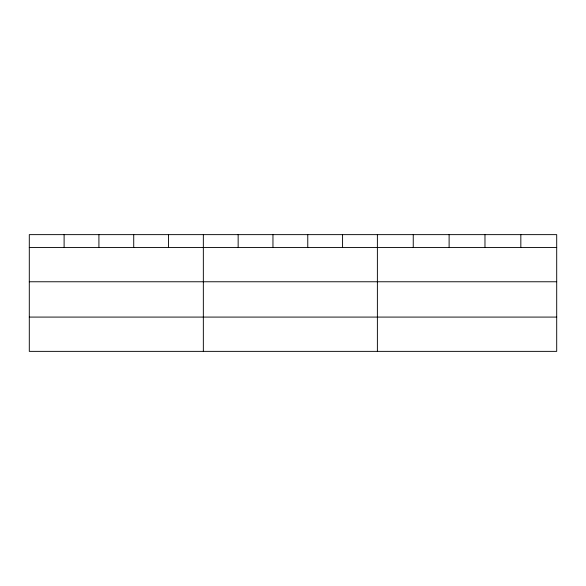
<?xml version="1.0" encoding="UTF-8"?>
<svg xmlns="http://www.w3.org/2000/svg" width="586" height="586" viewBox="0 0 586 586"><rect width="100%" height="100%" fill="white"/><g stroke="black" fill="none" stroke-linecap="round" stroke-linejoin="round"><path stroke-width="0.88" d="M556.7 281.763L556.7 234.634L29.3 234.634L29.3 351.366L556.7 351.366L556.7 281.763L29.3 281.763M29.3 247.482L556.7 247.482M29.3 317.085L556.7 317.085M520.837 234.634L520.837 247.482M484.974 234.634L484.974 247.482M449.11 234.634L449.11 247.482M413.247 234.634L413.247 247.482M377.384 234.634L377.384 351.366M342.576 234.634L342.576 247.482M307.767 234.634L307.767 247.482M272.959 234.634L272.959 247.482M238.15 234.634L238.15 247.482M203.342 234.634L203.342 351.366M168.534 234.634L168.534 247.482M133.725 234.634L133.725 247.482M98.917 234.634L98.917 247.482M64.108 234.634L64.108 247.482"/></g></svg>
